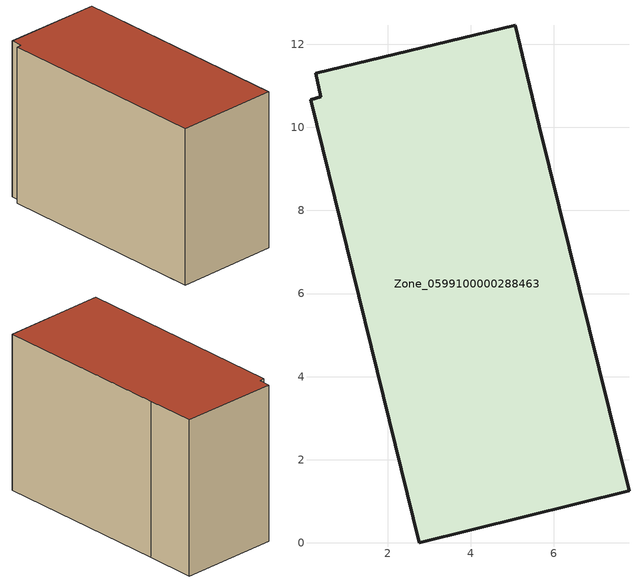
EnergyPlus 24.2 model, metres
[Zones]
Zone_0599100000288463
 floor ground (C_G): 0.14,10.66 0.39,10.74 0.27,11.3 5.06,12.46 5.65,10.02 7.8,1.26 2.76,0 z0
 wall outside (C_F): 2.76,0 7.8,1.26 5.65,10.02 5.06,12.46 0.27,11.3 0.39,10.74 0.14,10.66 2.76,0 z0:7.94
 roof outside (C_R): 0.39,10.74 0.14,10.66 2.76,0 7.8,1.26 5.65,10.02 5.06,12.46 0.27,11.3 z7.94
[BUILDING]
Pand.0599100000288463: North Axis=0; Terrain=City; Loads Convergence Tolerance Value=0.04; Temperature Convergence Tolerance Value=0.4; Solar Distribution=FullExterior; Maximum Number of Warmup Days=25; Minimum Number of Warmup Days=1
[Site:Location]
Rotterdam.The.Hague.AP_ZH_NLD Design_Conditions: Latitude=51.96; Longitude=4.45; Time Zone=1; Elevation=-4.5
[SITE:GROUNDTEMPERATURE:BUILDINGSURFACE]
18, 18, 18, 18, 18, 18, 18, 18, 18, 18, 18, 18
[MATERIAL] Thermal Absorptance=0.9; Solar Absorptance=0.7; Visible Absorptance=0.7
Name | Roughness | Thickness | Conductivity | Density | Specific Heat
G.TI.1975-1991 | MediumSmooth | 0.15 | 0.288461 | 540 | 1210
F.TI.1975-1991 | Rough | 0.3 | 0.230769 | 1920 | 840
R.TI.1975-1991 | MediumRough | 0.2 | 0.153846 | 1500 | 1000
[CONSTRUCTION]
C_G: G.TI.1975-1991
C_F: F.TI.1975-1991
C_R: R.TI.1975-1991
[ZONE]
Zone_0599100000288463: Type=1; Multiplier=1; Ceiling Height=Autocalculate; Volume=Autocalculate; Floor Area=autocalculate; Part of Total Floor Area=Yes
[ZONEINFILTRATION:DESIGNFLOWRATE]
Infil_Zone_0599100000288463: Zone or ZoneList or Space or SpaceList=Zone_0599100000288463; Schedule=AlwaysOn; Design Flow Rate Calculation Method=Flow/Area; Flow Rate per Floor Area=0.003; Constant Term Coefficient=1; Temperature Term Coefficient=0; Velocity Term Coefficient=0; Velocity Squared Term Coefficient=0
[HVACTEMPLATE:ZONE:IDEALLOADSAIRSYSTEM]
Zone_0599100000288463: Maximum Heating Supply Air Temperature=50; Minimum Cooling Supply Air Temperature=13; Maximum Heating Supply Air Humidity Ratio=0.0156; Minimum Cooling Supply Air Humidity Ratio=0.0077; Heating Limit=NoLimit; Cooling Limit=NoLimit; Dehumidification Control Type=ConstantSensibleHeatRatio; Cooling Sensible Heat Ratio=0.7; Dehumidification Setpoint=60; Humidification Control Type=None; Humidification Setpoint=30; Outdoor Air Method=None; Outdoor Air Flow Rate per Person=0.00944; Outdoor Air Flow Rate per Zone Floor Area=0; Outdoor Air Flow Rate per Zone=0; Demand Controlled Ventilation Type=None; Outdoor Air Economizer Type=NoEconomizer; Heat Recovery Type=None; Sensible Heat Recovery Effectiveness=0.7; Latent Heat Recovery Effectiveness=0.65
[ZONECONTROL:THERMOSTAT]
ThermostatControl_Zone_0599100000288463: Zone or ZoneList=Zone_0599100000288463; Control Type Schedule=DualSetpointControlType; Control 1=Thermostat_Zone_0599100000288463; Temperature Difference Between Cutout And Setpoint=0
[THERMOSTATSETPOINT:DUALSETPOINT]
Thermostat_Zone_0599100000288463: Heating Setpoint Temperature Schedule=HeatingSetpoint_Zone_0599100000288463; Cooling Setpoint Temperature Schedule=CoolingSetpoint_Zone_0599100000288463
[SCHEDULE:COMPACT]
HeatingSetpoint_Zone_0599100000288463: Through: 12/31, For: AllDays, Until: 24:00, 21
CoolingSetpoint_Zone_0599100000288463: Through: 12/31, For: AllDays, Until: 24:00, 24
DualSetpointControlType: Through: 12/31, For: AllDays, Until: 24:00, 4
AlwaysOn: Through: 12/31, For: AllDays, Until: 24:00, 1
